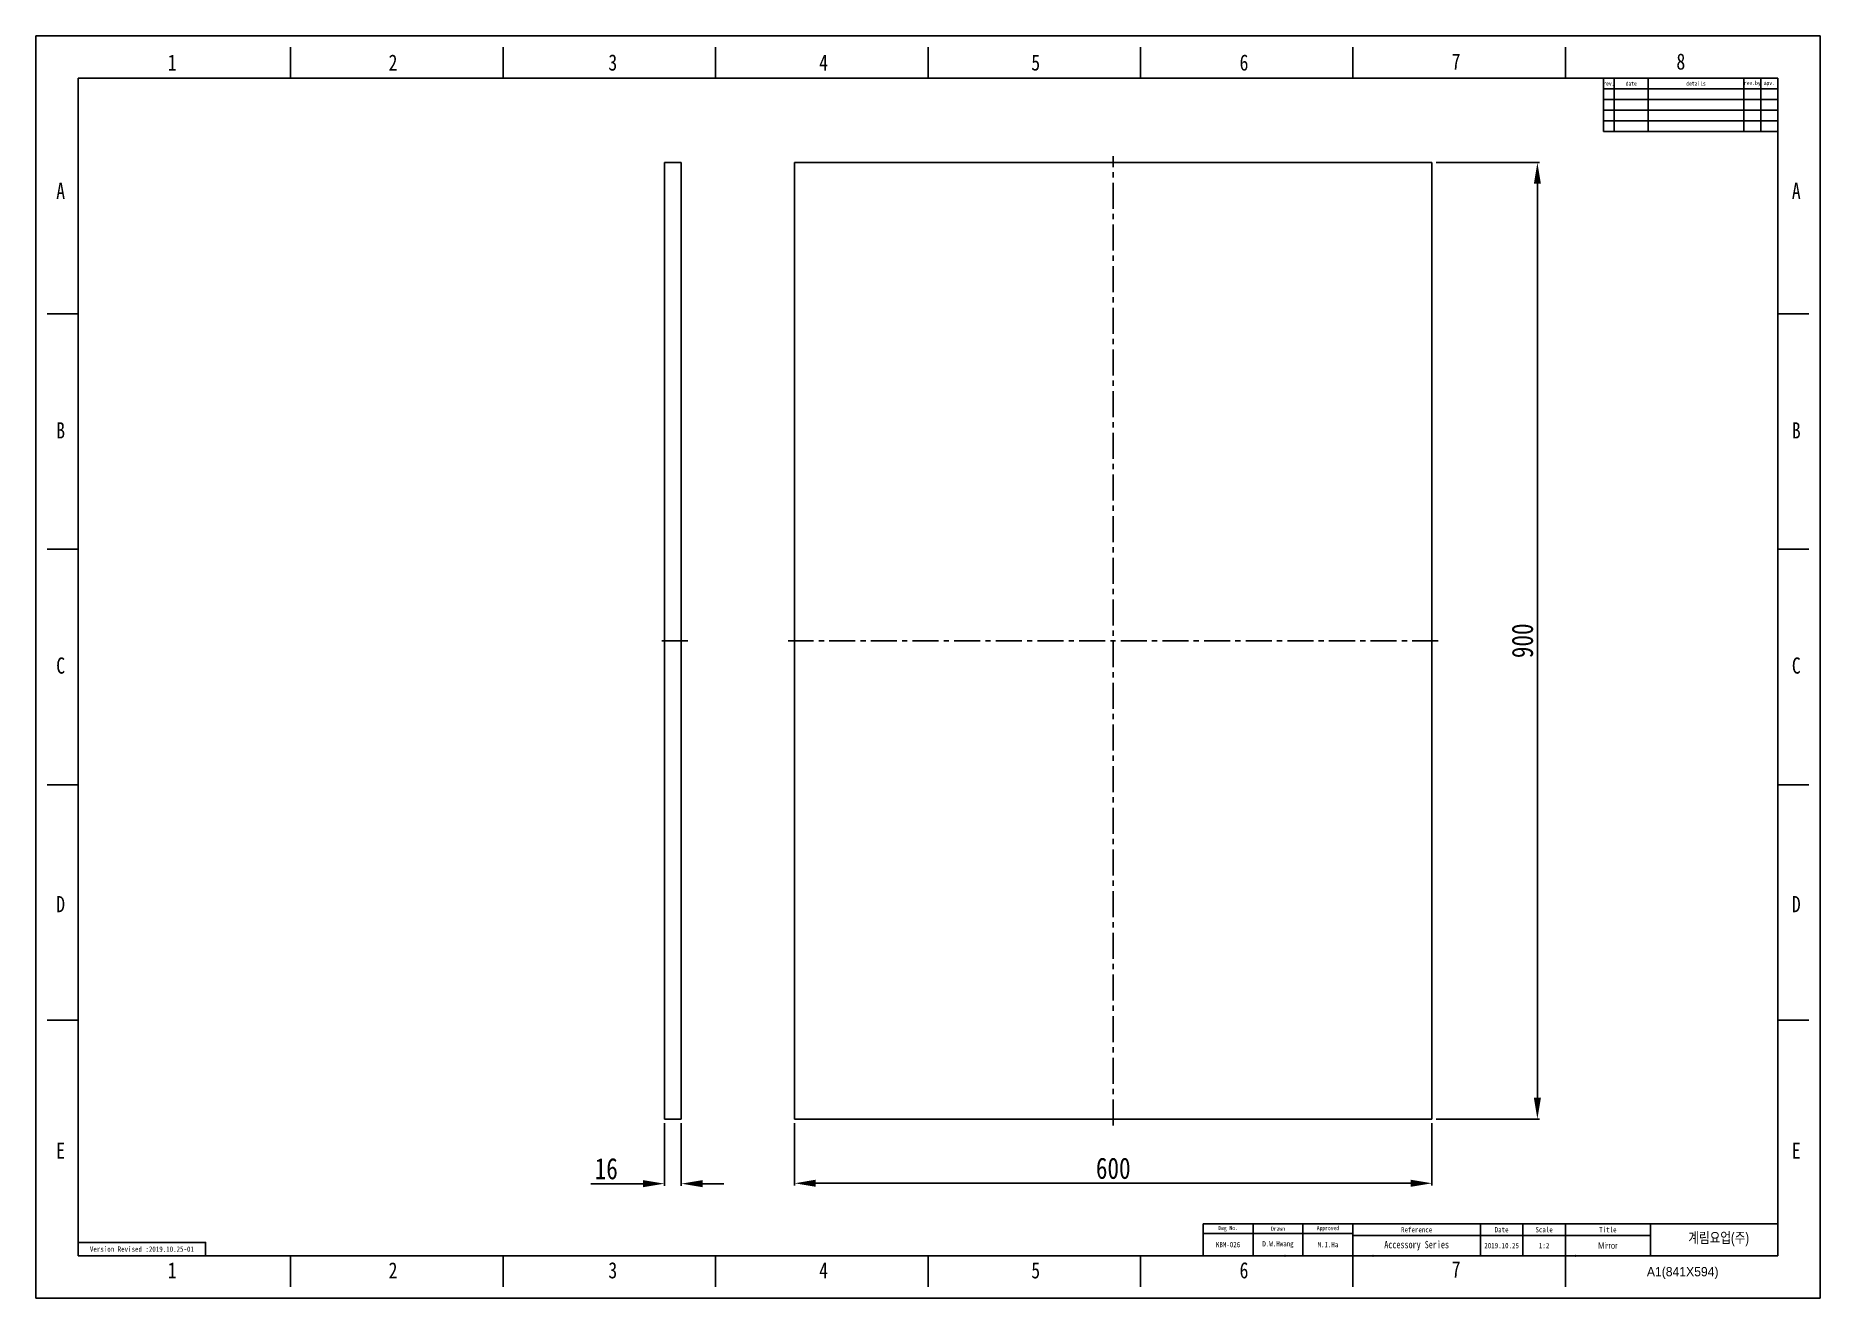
# Model space of a CAD drawing. Header units: millimetres. Extents: x 2782 to 3622, y -1206 to -612.
import ezdxf

# ---------------------------------------------------------------- set-up
doc = ezdxf.new("R2010")
doc.units = ezdxf.units.MM
doc.header["$LTSCALE"] = 32.67
doc.header["$PDMODE"] = 3
doc.header["$PDSIZE"] = 0.3
doc.linetypes.add('CENTER', pattern=[0.6, 0.375, -0.075, 0.075, -0.075])
doc.linetypes.add('CENTERX2', pattern=[101.6, 63.5, -12.7, 12.7, -12.7])
doc.layers.get('0').update_dxf_attribs({"linetype": 'CONTINUOUS'})
doc.layers.get('Defpoints').update_dxf_attribs({"linetype": 'CONTINUOUS'})
for name, color, linetype in [('5', 2, 'CONTINUOUS'), ('______', 1, 'CENTER'), ('FORM', 7, 'CONTINUOUS'), ('TEXT', 2, 'CONTINUOUS')]:
    doc.layers.add(name, color=color, linetype=linetype)
doc.styles.add('ROMANS', font='Gulim.ttf')
doc.styles.get("Standard").update_dxf_attribs({"font": 'txt', "width": 0.8})
doc.dimstyles.new('DIMSTYLE_1', dxfattribs={"dimtxt": 3.5, "dimasz": 3.5, "dimexe": 1, "dimexo": 1, "dimgap": 1, "dimtad": 1, "dimzin": 0, "dimdsep": 46, "dimtxsty": 'Standard', "dimcen": 0, "dimclrd": 5, "dimclre": 5, "dimazin": 0, "dimtp": 0.3, "dimtm": 0.3, "dimtfac": 1, "dimtofl": 0, "dimtmove": 0, "dimatfit": 3, "dimfxl": 0, "dimtolj": 1, "dimtzin": 0, "dimarcsym": 0})

# ---------------------------------------------------------------- blocks, each defined once
blk = doc.blocks.new('*D321')
at = {"color": 3, "lineweight": -2}
for p, q in [((3138.76, -1124.12), (3138.76, -1153.34)), ((3438.76, -1124.12), (3438.76, -1153.34)), ((3148.76, -1152.34), (3428.76, -1152.34))]:
    blk.add_line(p, q, dxfattribs=at)
at = {"color": 3}
for points in [[(3148.76, -1150.67), (3148.76, -1154.01), (3138.76, -1152.34)], [(3428.76, -1150.67), (3428.76, -1154.01), (3438.76, -1152.34)]]:
    blk.add_solid(points, dxfattribs=at)
at = {"layer": 'Defpoints', "color": 0}
for p in [(3138.76, -1122.12), (3438.76, -1122.12), (3438.76, -1152.34)]:
    blk.add_point(p, dxfattribs=at)
at = {"color": 3, "insert": (3288.76, -1145.34), "char_height": 10, "attachment_point": 5}
blk.add_mtext('\\A1;600', dxfattribs=at)
blk = doc.blocks.new('*D322')
at = {"color": 3, "lineweight": -2}
for p, q in [((3440.76, -672.12), (3489.4, -672.12)), ((3488.4, -1112.12), (3488.4, -682.12)), ((3440.76, -1122.12), (3489.4, -1122.12))]:
    blk.add_line(p, q, dxfattribs=at)
at = {"color": 3}
for points in [[(3486.73, -682.12), (3490.06, -682.12), (3488.4, -672.12)], [(3486.73, -1112.12), (3490.06, -1112.12), (3488.4, -1122.12)]]:
    blk.add_solid(points, dxfattribs=at)
at = {"layer": 'Defpoints', "color": 0}
for p in [(3438.76, -672.12), (3488.4, -672.12), (3438.76, -1122.12)]:
    blk.add_point(p, dxfattribs=at)
at = {"color": 3, "insert": (3481.4, -897.12), "char_height": 10, "attachment_point": 5, "rotation": 90}
blk.add_mtext('\\A1;900', dxfattribs=at)
blk = doc.blocks.new('*D323')
at = {"color": 3, "lineweight": -2}
for p, q in [((3077.46, -1124.12), (3077.46, -1153.53)), ((3085.46, -1124.12), (3085.46, -1153.53)), ((3067.46, -1152.53), (3042.79, -1152.53)), ((3095.46, -1152.53), (3105.46, -1152.53))]:
    blk.add_line(p, q, dxfattribs=at)
at = {"color": 3}
for points in [[(3067.46, -1150.86), (3067.46, -1154.2), (3077.46, -1152.53)], [(3095.46, -1150.86), (3095.46, -1154.2), (3085.46, -1152.53)]]:
    blk.add_solid(points, dxfattribs=at)
at = {"layer": 'Defpoints', "color": 0}
for p in [(3077.46, -1122.12), (3085.46, -1122.12), (3077.46, -1152.53)]:
    blk.add_point(p, dxfattribs=at)
at = {"color": 3, "insert": (3050.13, -1145.53), "char_height": 10, "attachment_point": 5}
blk.add_mtext('\\A1;16', dxfattribs=at)

msp = doc.modelspace()

# ---------------------------------------------------------------- linework, layer by layer
at = {"color": 7, "linetype": 'Continuous'}
for p, q in [((2781.57, -1206.45), (2781.57, -612.45)), ((2781.57, -612.45), (3621.56, -612.45)), ((3621.56, -1206.45), (3621.56, -612.45)), ((2901.57, -632.45), (2901.57, -617.92)), ((3001.57, -632.45), (3001.57, -617.92)), ((3101.57, -632.45), (3101.57, -617.92)), ((3201.57, -632.45), (3201.57, -617.92)), ((3301.57, -632.45), (3301.57, -617.92)), ((3401.57, -632.45), (3401.57, -617.92)), ((3501.57, -632.45), (3501.57, -617.92)), ((2801.57, -632.45), (2801.57, -1186.45)), ((3601.56, -632.45), (2801.57, -632.45)), ((2801.57, -743.25), (2787.03, -743.25)), ((3601.57, -743.25), (3616.1, -743.25)), ((2801.57, -854.05), (2787.03, -854.05)), ((3601.57, -854.05), (3616.1, -854.05)), ((2801.57, -964.85), (2787.03, -964.85)), ((3601.57, -964.85), (3616.11, -964.85)), ((2801.57, -1075.65), (2787.03, -1075.65)), ((3601.57, -1075.65), (3616.11, -1075.65)), ((2901.57, -1186.45), (2901.57, -1200.99)), ((3001.57, -1186.45), (3001.57, -1200.99)), ((3101.57, -1186.45), (3101.57, -1200.99)), ((3201.57, -1186.45), (3201.57, -1200.99)), ((3301.57, -1186.45), (3301.57, -1200.99)), ((3401.57, -1186.45), (3401.57, -1200.99)), ((3501.57, -1186.45), (3501.57, -1200.99)), ((2781.57, -1206.45), (3621.56, -1206.45))]:
    msp.add_line(p, q, dxfattribs=at)
at = {"linetype": 'Continuous'}
for p, q in [((3601.56, -632.45), (3601.56, -1186.45)), ((3601.56, -1186.45), (2801.57, -1186.45))]:
    msp.add_line(p, q, dxfattribs=at)
for p, q in [((3077.46, -672.12), (3077.46, -1122.12)), ((3077.46, -672.12), (3085.46, -672.12)), ((3085.46, -672.12), (3085.46, -1122.12)), ((3138.76, -1122.12), (3138.76, -672.12)), ((3138.76, -672.12), (3438.76, -672.12)), ((3438.76, -1122.12), (3438.76, -672.12)), ((3077.46, -1122.12), (3085.46, -1122.12)), ((3438.76, -1122.12), (3138.76, -1122.12))]:
    msp.add_line(p, q)
for p in [(3369.58, -1186.45), (3410.97, -1186.45), (3506.27, -1186.45)]:
    msp.add_point(p)
at = {"layer": '______'}
for p, q in [((3288.76, -1125.12), (3288.76, -669.12)), ((3088.46, -897.12), (3074.46, -897.12)), ((3441.76, -897.12), (3135.76, -897.12))]:
    msp.add_line(p, q, dxfattribs=at)
at = {"layer": 'FORM'}
for p, q in [((3519.56, -632.45), (3519.56, -657.45)), ((3601.56, -637.45), (3519.56, -637.45)), ((3524.56, -632.45), (3524.56, -657.45)), ((3540.56, -632.45), (3540.56, -657.45)), ((3585.56, -632.45), (3585.56, -657.45)), ((3593.56, -632.45), (3593.56, -657.45)), ((3601.56, -642.45), (3519.56, -642.45)), ((3601.56, -647.45), (3519.56, -647.45)), ((3601.56, -652.45), (3519.56, -652.45)), ((3601.56, -657.45), (3519.56, -657.45)), ((3331.06, -1171.45), (3601.56, -1171.45)), ((3331.06, -1171.45), (3331.06, -1186.45)), ((3401.56, -1175.95), (3331.06, -1175.95)), ((3354.56, -1171.45), (3354.56, -1186.45)), ((3378.06, -1186.45), (3378.06, -1171.45)), ((3401.56, -1186.45), (3401.56, -1171.45)), ((3461.56, -1186.45), (3461.56, -1171.45)), ((3461.56, -1186.45), (3461.56, -1171.45)), ((3461.56, -1186.45), (3461.56, -1171.45)), ((3481.56, -1186.45), (3481.56, -1171.45)), ((3501.56, -1186.45), (3501.56, -1171.45)), ((3541.56, -1186.45), (3541.56, -1171.45)), ((3401.56, -1176.95), (3541.56, -1176.95))]:
    msp.add_line(p, q, dxfattribs=at)
msp.add_lwpolyline([(2801.57, -1186.45), (2861.57, -1186.45), (2861.57, -1180.2), (2801.57, -1180.2)], close=True, dxfattribs=at)
at = {"layer": 'TEXT'}
msp.add_point((3378.06, -1175.95), dxfattribs=at)

# ---------------------------------------------------------------- texts
at = {"char_height": 7.62, "attachment_point": 5}
for s, width, insert in [('1', 50, (2845.79, -625.11)), ('2', 50, (2949.75, -625.11)), ('3', 50, (3053.19, -625.11)), ('4', 50, (3152.42, -625.11)), ('5', 50, (3252.26, -625.11)), ('6', 50, (3350.3, -625.11)), ('7', 50, (3450.13, -624.66)), ('8', 50, (3555.92, -624.66)), ('A', 10, (2793.31, -685.45)), ('A', 10, (3610.25, -685.45)), ('B', 10, (2793.31, -798.14)), ('B', 10, (3610.25, -798.14)), ('C', 10, (2793.31, -908.83)), ('C', 10, (3610.25, -908.83)), ('D', 10, (2793.31, -1021.02)), ('D', 10, (3610.25, -1021.02)), ('E', 10, (2793.31, -1136.99)), ('E', 10, (3610.25, -1136.99)), ('1', 50, (2845.79, -1193.33)), ('2', 50, (2949.75, -1193.33)), ('3', 50, (3053.19, -1193.33)), ('4', 50, (3152.42, -1193.33)), ('5', 50, (3252.26, -1193.33)), ('6', 50, (3350.3, -1193.33)), ('7', 50, (3450.13, -1192.87))]:
    msp.add_mtext_dynamic_manual_height_columns(s, width=width, gutter_width=12.5, heights=[0], dxfattribs=dict(at, insert=insert))
at = {"layer": '5', "style": 'ROMANS'}
msp.add_text('A1(841X594)', height=4.375, dxfattribs=at).set_placement((3539.93, -1196.11))
at = {"layer": 'TEXT', "attachment_point": 5}
for s, width, insert, char_height in [('rev.', 5, (3522.06, -634.95), 2), ('date', 16, (3532.56, -634.95), 2), ('details', 45, (3563.06, -634.95), 2), ('rev.by', 8, (3589.56, -634.95), 2), ('apv.', 8, (3597.56, -634.95), 2), ('Dwg No.', 23.5, (3342.81, -1173.7), 2), ('Drawn', 23.5, (3366.31, -1173.7), 2), ('Approved', 23.5, (3389.81, -1173.7), 2), ('Reference', 60, (3431.56, -1174.2), 2.5), ('Date', 20, (3471.56, -1174.2), 2.5), ('Scale', 20, (3491.56, -1174.2), 2.5), ('Title', 40, (3521.56, -1174.2), 2.5), ('Version Revised :2019.10.25-01 ', 60, (2831.57, -1183.33), 2.5), ('KBM-026', 23.5, (3342.81, -1181.2), 2.5), ('D.W.Hwang', 23.5, (3366.31, -1181.2), 2.5), ('M.I.Ha', 23.5, (3389.81, -1181.2), 2.5), ('Accessory Series', 60, (3431.56, -1181.7), 3.5), ('2019.10.25', 20, (3471.56, -1181.7), 2.5), ('1:2', 20, (3491.56, -1181.7), 2.5), ('{\\fGulim|b0|i0|c129|p50;Mirror}', 40, (3521.56, -1181.7), 3)]:
    msp.add_mtext_dynamic_manual_height_columns(s, width=width, gutter_width=12.5, heights=[0], dxfattribs=dict(at, insert=insert, char_height=char_height))
at = {"layer": 'TEXT', "linetype": 'CENTERX2', "insert": (3573.74, -1178.71), "char_height": 5, "attachment_point": 5}
msp.add_mtext_dynamic_manual_height_columns('{\\fHYGothic-Medium|b0|i0|c129|p18;계림요업(주)}', width=60, gutter_width=12.5, heights=[0], dxfattribs=at)

# ---------------------------------------------------------------- dimensions: what is measured, and where the dimension line sits
dim = msp.add_linear_dim(base=(3488.4, -672.12), p1=(3438.76, -1122.12), p2=(3438.76, -672.12), angle=90, dimstyle='DIMSTYLE_1', override={"dimtxt": 10, "dimasz": 10, "dimexo": 2, "dimgap": 2, "dimdec": 0, "dimlfac": 2, "dimclrd": 3, "dimclre": 3, "dimclrt": 3, "dimtdec": 0, "dimfxl": 1.25, "dimtfill": 1})
dim.commit()
dim.dimension.update_dxf_attribs({"geometry": '*D322', "text_midpoint": (3481.4, -897.12)})
for base, p1, p2, picture, middle in [((3077.46, -1152.53), (3085.46, -1122.12), (3077.46, -1122.12), '*D323', (3050.13, -1145.53)), ((3438.76, -1152.34), (3138.76, -1122.12), (3438.76, -1122.12), '*D321', (3288.76, -1145.34))]:
    dim = msp.add_linear_dim(base=base, p1=p1, p2=p2, dimstyle='DIMSTYLE_1', override={"dimtxt": 10, "dimasz": 10, "dimexo": 2, "dimgap": 2, "dimdec": 0, "dimlfac": 2, "dimclrd": 3, "dimclre": 3, "dimclrt": 3, "dimtdec": 0, "dimfxl": 1.25, "dimtfill": 1})
    dim.commit()
    dim.dimension.update_dxf_attribs({"geometry": picture, "text_midpoint": middle})

doc.saveas('drawing.dxf')
